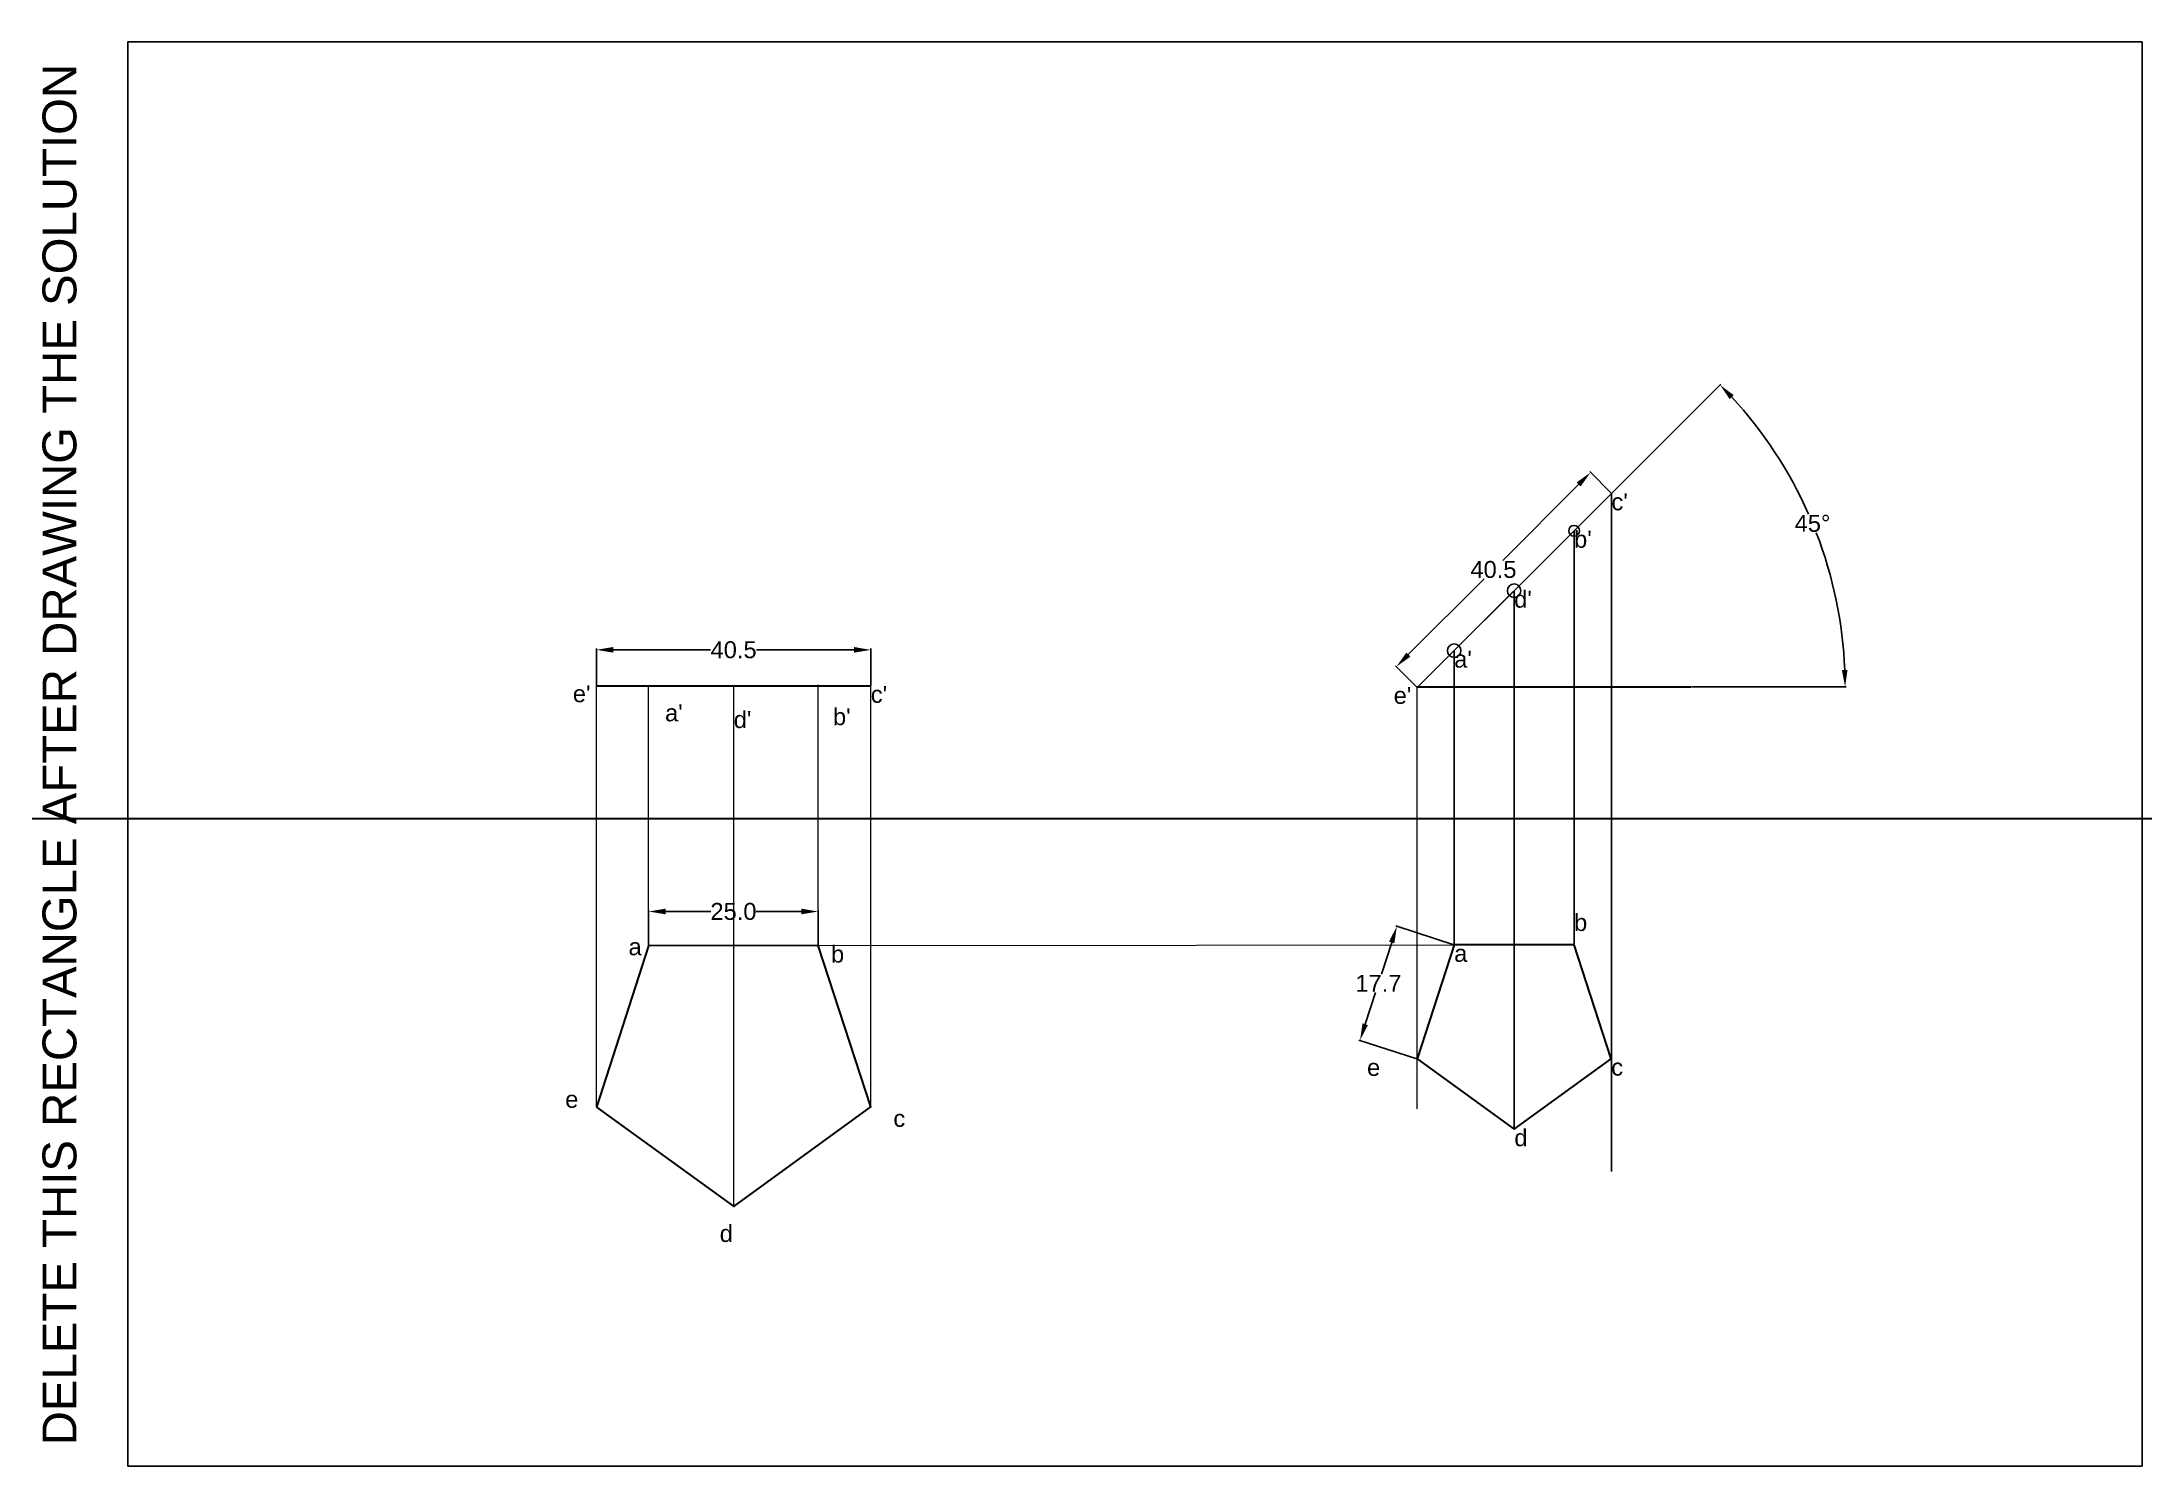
# Model space of a CAD drawing. Header units: millimetres. Extents: x -13 to 297, y 0 to 210.
import ezdxf

# ---------------------------------------------------------------- set-up
doc = ezdxf.new("R2010")
doc.units = ezdxf.units.MM
doc.layers.add('Comments', color=10, linetype='Continuous', lineweight=13, plot=False)
doc.layers.add('thick continuous', color=7, linetype='Continuous', lineweight=30)
doc.styles.get("Standard").update_dxf_attribs({"font": 'arial.ttf'})
doc.dimstyles.get("Standard").update_dxf_attribs({"dimtxt": 2.5, "dimasz": 2.5, "dimexe": 0.18, "dimexo": 0.0625, "dimgap": 0.09, "dimtad": 0, "dimtih": 1, "dimtoh": 1, "dimdec": 1, "dimzin": 0, "dimdsep": 46, "dimtxsty": 'Standard', "dimcen": 0.09, "dimadec": 0, "dimazin": 0, "dimtfac": 1, "dimtdec": 1, "dimtofl": 0, "dimtmove": 0, "dimatfit": 3, "dimfxl": 1, "dimtolj": 1, "dimtzin": 0, "dimarcsym": 0})

# ---------------------------------------------------------------- blocks, each defined once
blk = doc.blocks.new('*D2')
at = {"layer": 'Defpoints', "color": 0, "lineweight": 9, "transparency": 16777216}
for p in [(109.56, 120.36), (69.11, 115.05), (109.56, 115.05)]:
    blk.add_point(p, dxfattribs=at)
at = {"layer": 'thick continuous', "color": 0, "lineweight": -2, "transparency": 16777216}
for p, q in [((69.11, 115.11), (69.11, 120.54)), ((71.61, 120.36), (85.94, 120.36)), ((107.06, 120.36), (92.73, 120.36)), ((109.56, 115.11), (109.56, 120.54))]:
    blk.add_line(p, q, dxfattribs=at)
at = {"layer": 'thick continuous', "color": 0, "lineweight": 9, "transparency": 16777216}
for points in [[(71.61, 120.78), (71.61, 119.94), (69.11, 120.36)], [(107.06, 120.78), (107.06, 119.94), (109.56, 120.36)]]:
    blk.add_solid(points, dxfattribs=at)
at = {"layer": 'thick continuous', "color": 0, "lineweight": 0, "transparency": 16777216, "insert": (89.33, 120.36), "char_height": 2.5, "attachment_point": 5}
blk.add_mtext('\\A1;40.5', dxfattribs=at)
blk = doc.blocks.new('*D3')
at = {"layer": 'Defpoints', "color": 0, "lineweight": 9, "transparency": 16777216}
for p in [(101.81, 81.77), (76.8, 76.7), (101.81, 76.7)]:
    blk.add_point(p, dxfattribs=at)
at = {"layer": 'thick continuous', "color": 0, "lineweight": -2, "transparency": 16777216}
for p, q in [((76.8, 76.77), (76.8, 81.95)), ((79.3, 81.77), (85.95, 81.77)), ((99.31, 81.77), (92.66, 81.77)), ((101.81, 76.77), (101.81, 81.95))]:
    blk.add_line(p, q, dxfattribs=at)
at = {"layer": 'thick continuous', "color": 0, "lineweight": 9, "transparency": 16777216}
for points in [[(79.3, 82.19), (79.3, 81.36), (76.8, 81.77)], [(99.31, 82.19), (99.31, 81.36), (101.81, 81.77)]]:
    blk.add_solid(points, dxfattribs=at)
at = {"layer": 'thick continuous', "color": 0, "lineweight": 9, "transparency": 16777216, "insert": (89.31, 81.77), "char_height": 2.5, "attachment_point": 5}
blk.add_mtext('\\A1;25.0', dxfattribs=at)
blk = doc.blocks.new('*D7')
at = {"color": 0, "lineweight": -2, "transparency": 16777216}
for p, q in [((218.73, 143.48), (215.56, 146.64)), ((213.92, 144.75), (202.74, 133.56)), ((188.82, 119.65), (200.01, 130.83)), ((190.09, 114.84), (186.93, 118.01))]:
    blk.add_line(p, q, dxfattribs=at)
at = {"color": 0, "lineweight": -3, "transparency": 16777216}
for points in [[(213.63, 145.04), (214.22, 144.45), (215.69, 146.52)], [(188.53, 119.94), (189.12, 119.35), (187.05, 117.88)]]:
    blk.add_solid(points, dxfattribs=at)
at = {"layer": 'Defpoints', "color": 0, "lineweight": -3, "transparency": 16777216}
for p in [(218.77, 143.44), (187.05, 117.88), (190.13, 114.8)]:
    blk.add_point(p, dxfattribs=at)
at = {"color": 0, "lineweight": -3, "transparency": 16777216, "insert": (201.37, 132.2), "char_height": 2.5, "attachment_point": 5}
blk.add_mtext('\\A1;40.5', dxfattribs=at)
blk = doc.blocks.new('*D8')
at = {"color": 0, "lineweight": -2, "transparency": 16777216}
for p, q in [((195.52, 76.87), (186.96, 79.64)), ((186.37, 77.21), (184.85, 72.52)), ((182.46, 65.15), (183.98, 69.83)), ((190.08, 60.05), (181.52, 62.82))]:
    blk.add_line(p, q, dxfattribs=at)
at = {"color": 0, "lineweight": -3, "transparency": 16777216}
for points in [[(185.97, 77.34), (186.76, 77.08), (187.13, 79.59)], [(182.07, 65.27), (182.86, 65.02), (181.69, 62.77)]]:
    blk.add_solid(points, dxfattribs=at)
at = {"layer": 'Defpoints', "color": 0, "lineweight": -3, "transparency": 16777216}
for p in [(195.58, 76.85), (181.69, 62.77), (190.14, 60.03)]:
    blk.add_point(p, dxfattribs=at)
at = {"color": 0, "lineweight": -3, "transparency": 16777216, "insert": (184.41, 71.18), "char_height": 2.5, "attachment_point": 5}
blk.add_mtext('\\A1;17.7', dxfattribs=at)
blk = doc.blocks.new('*D9')
at = {"color": 0, "lineweight": -2, "transparency": 16777216}
for p, q in [((204.46, 129.13), (234.89, 159.56)), ((230.6, 114.89), (253.4, 114.89))]:
    blk.add_line(p, q, dxfattribs=at)
for start, end in [(23.847, 42.7257), (2.2743, 21.166)]:
    blk.add_arc((190.23, 114.89), 62.99, start, end, dxfattribs=at)
at = {"color": 0, "lineweight": -3, "transparency": 16777216}
for points in [[(236.2, 157.34), (236.8, 157.92), (234.77, 159.43)], [(253.58, 117.4), (252.75, 117.38), (253.22, 114.89)]]:
    blk.add_solid(points, dxfattribs=at)
at = {"layer": 'Defpoints', "color": 0, "lineweight": -3, "transparency": 16777216}
for p in [(251.07, 131.19), (204.42, 129.08), (195.58, 120.24), (190.04, 114.89), (230.54, 114.89)]:
    blk.add_point(p, dxfattribs=at)
at = {"color": 0, "lineweight": -3, "transparency": 16777216, "insert": (248.42, 139), "char_height": 2.5, "attachment_point": 5}
blk.add_mtext('\\A1;45°', dxfattribs=at)

msp = doc.modelspace()

# ---------------------------------------------------------------- linework, layer by layer
at = {"lineweight": -3}
for q in [(218.42, 143.08), (195.58, 120.24)]:
    msp.add_line((190.13, 114.8), q, dxfattribs=at)
at = {"color": 5, "lineweight": -3}
msp.add_line((213.26, 137.92), (218.77, 143.44), dxfattribs=at)
at = {"color": 7, "lineweight": -3}
for p, q in [((218.77, 143.44), (218.77, 43.44)), ((213.26, 137.92), (213.26, 76.88)), ((204.42, 129.08), (204.42, 49.69)), ((195.58, 120.24), (195.58, 76.85))]:
    msp.add_line(p, q, dxfattribs=at)
at = {"color": 3, "lineweight": -3}
msp.add_line((204.42, 129.08), (213.26, 137.92), dxfattribs=at)
at = {"color": 240, "lineweight": -3, "true_color": 0xed1f24}
msp.add_line((195.58, 120.24), (204.42, 129.08), dxfattribs=at)
at = {"color": 7, "lineweight": 30}
msp.add_line((190.04, 114.89), (230.54, 114.89), dxfattribs=at)
msp.add_lwpolyline([(0, 0), (297, 0), (297, 210), (0, 210)], close=True)
msp.add_lwpolyline([(213.26, 76.88), (195.58, 76.85), (190.14, 60.03), (204.45, 49.66), (218.74, 60.07)], close=True, dxfattribs=at)
at = {"color": 7, "lineweight": -3}
for centre, radius in [((213.26, 137.92), 0.788), ((204.42, 129.08), 0.993), ((195.58, 120.24), 1)]:
    msp.add_circle(centre, radius, dxfattribs=at)
at = {"layer": 'thick continuous', "lineweight": 15}
for p, q in [((69.11, 52.92), (69.11, 115.05)), ((76.8, 76.7), (76.8, 115.05)), ((89.35, 38.25), (89.35, 115.05)), ((101.8, 76.74), (101.8, 115.19)), ((109.56, 52.97), (109.56, 115.19)), ((190.13, 52.67), (190.13, 114.8))]:
    msp.add_line(p, q, dxfattribs=at)
at = {"layer": 'thick continuous'}
msp.add_line((69.11, 115.05), (109.56, 115.05), dxfattribs=at)
at = {"layer": 'thick continuous', "lineweight": 9}
msp.add_line((101.8, 76.74), (213.26, 76.88), dxfattribs=at)
at = {"layer": 'thick continuous'}
msp.add_xline((143.17, 95.49), (1, 0), dxfattribs=at)
msp.add_lwpolyline([(69.11, 52.92), (89.35, 38.25), (109.56, 52.97), (101.8, 76.74), (76.8, 76.7)], close=True, dxfattribs=at)

# ---------------------------------------------------------------- texts
at = {"color": 7, "lineweight": -3, "char_height": 2.5, "attachment_point": 1}
for s, width, insert in [("c'", 1.1097, (218.77, 143.44)), ("b'", 1.1814, (213.26, 137.92)), ("d'", 1.894, (204.42, 129.08)), ("a'", 3.4885, (195.58, 120.24)), ('b', 2.943, (213.26, 81.4)), ('a', 2.5284, (195.58, 76.85)), ('e', 7.4056, (182.73, 60.03)), ('c', 4.3352, (218.74, 60.07)), ('d', 5.4993, (204.45, 49.66))]:
    msp.add_mtext_dynamic_manual_height_columns(s, width=width, gutter_width=12.5, heights=[0], dxfattribs=dict(at, insert=insert))
at = {"layer": 'Comments'}
msp.add_text('DELETE THIS RECTANGLE AFTER DRAWING THE SOLUTION', height=5, rotation=90, dxfattribs=at).set_placement((-7.57, 3.05))
at = {"layer": 'thick continuous', "lineweight": 9, "char_height": 2.5, "attachment_point": 1}
for s, width, insert in [("e'", 3.4741, (65.63, 115.14)), ("c'", 15.7857, (109.56, 115.05)), ("e'", 3.4741, (186.66, 114.89)), ("a'", 0.4245, (79.22, 112.32)), ("b'", 0.283, (103.98, 111.75)), ("d'", 2.7414, (89.35, 111.33)), ('a', 2.4139, (73.84, 77.82)), ('b', 4.8638, (103.69, 76.74)), ('e', 1.2734, (64.5, 55.33)), ('c', 1.132, (112.89, 52.51)), ('d', 0.9905, (87.28, 35.54))]:
    msp.add_mtext_dynamic_manual_height_columns(s, width=width, gutter_width=12.5, heights=[0], dxfattribs=dict(at, insert=insert))

# ---------------------------------------------------------------- dimensions: what is measured, and where the dimension line sits
at = {"color": 7, "lineweight": -3}
dim = msp.add_angular_dim_2l(base=(251.07, 131.19), line1=((195.58, 120.24), (204.42, 129.08)), line2=((190.04, 114.89), (230.54, 114.89)), dimstyle='Standard', dxfattribs=at)
dim.commit()
dim.dimension.update_dxf_attribs({"geometry": '*D9', "text_midpoint": (248.42, 139)})
for p1, p2, distance, picture, middle in [((218.77, 143.44), (190.13, 114.8), -4.36, '*D7', (201.37, 132.2)), ((195.58, 76.85), (190.14, 60.03), -8.88, '*D8', (184.41, 71.18))]:
    dim = msp.add_aligned_dim(p1=p1, p2=p2, distance=distance, dimstyle='Standard', dxfattribs=at)
    dim.commit()
    dim.dimension.update_dxf_attribs({"geometry": picture, "text_midpoint": middle})
at = {"layer": 'thick continuous', "lineweight": 0}
dim = msp.add_linear_dim(base=(109.5578, 120.359), p1=(69.107, 115.05), p2=(109.5578, 115.05), dimstyle='Standard', dxfattribs=at)
dim.commit()
dim.dimension.update_dxf_attribs({"geometry": '*D2', "text_midpoint": (89.3324, 120.359)})
at = {"layer": 'thick continuous', "lineweight": 9}
dim = msp.add_linear_dim(base=(101.81, 81.77), p1=(76.8, 76.7), p2=(101.81, 76.7), dimstyle='Standard', dxfattribs=at)
dim.commit()
dim.dimension.update_dxf_attribs({"geometry": '*D3', "text_midpoint": (89.31, 81.77)})

doc.saveas('drawing.dxf')
